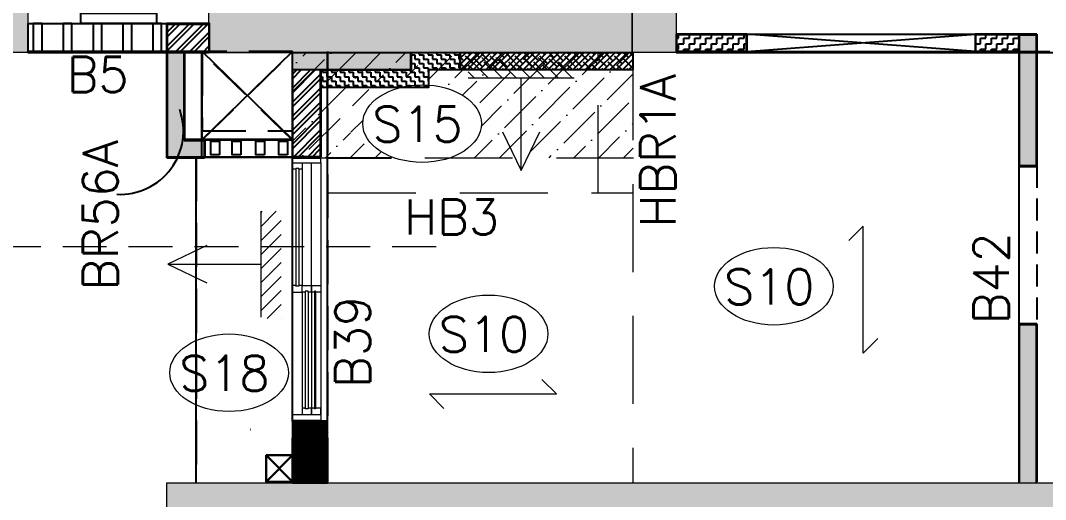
# Model space of a CAD drawing. Header units: millimetres. Extents: x 1181448 to 1317632, y -5734806 to -5633961.
# Drawn here: x 1287948 to 1293780, y -5701051 to -5698325 of the extents above; entities that cross this region are included whole.
import ezdxf

# ---------------------------------------------------------------- set-up
doc = ezdxf.new("R2010")
doc.units = ezdxf.units.MM
doc.header["$LTSCALE"] = 1000
doc.header["$MEASUREMENT"] = 0
for name, pattern in [('1', [0]), ('2BHK-A - BACK$0$HIDDEN', [0.375, 0.25, -0.125]), ('AUDIT_D_120904163729-0', [0]), ('HIDDEN', [0.375, 0.25, -0.125]), ('T8(T9 IS SIMILAR)$0$$0$HIDDEN', [0.375, 0.25, -0.125])]:
    doc.linetypes.add(name, pattern=pattern)
doc.layers.get('0').update_dxf_attribs({"linetype": 'AUDIT_D_120904163729-0'})
for name, color, linetype in [('100 MM THK. NON-STRUCTURAL WALL', 134, 'Continuous'), ('100 MM THK. NON-STRUCTURAL WALL FOR LEDGE WALL BELOW WASHBASIN COUNTER', 47, 'Continuous'), ('2BHK-A - BACK$0$$0$A-Elev Feature-Chajja', 13, 'Continuous'), ('2BHK-A - BACK$0$$0$CUT-OUT', 49, 'Continuous'), ('2BHK-A - BACK$0$A-LINTEL', 5, '2BHK-A - BACK$0$HIDDEN'), ('2BHK-A - BACK$0$CUT-OUT', 49, 'Continuous'), ('A_dim', 1, 'Continuous'), ('S-BEAM', 20, 'Continuous'), ('SCPL-BEAMS NO.', 7, 'Continuous'), ('secLINE', 7, 'Continuous'), ('T8(T9 IS SIMILAR)$0$S-BEAM', 20, 'T8(T9 IS SIMILAR)$0$$0$HIDDEN'), ('TYPICAL FLOOR ARCH', 251, 'AUDIT_D_120904163729-0')]:
    doc.layers.add(name, color=color, linetype=linetype)
for name, color, linetype, lineweight in [('160 THK. STRUCT WALL', 7, 'Continuous', 15), ('2BHK-A - BACK$0$$0$A-WALL- 160', 6, 'Continuous', 30), ('2BHK-A - BACK$0$A-WALL- 160', 6, 'Continuous', 30), ('2BHK-A - BACK$0$Window', 4, 'Continuous', 20), ('S-CUTOUT', 8, 'Continuous', 15), ('S-HATCH', 8, 'Continuous', 9), ('SCPL BEAM', 20, 'Continuous', 13), ('SCPL_SLAB MARK', 72, 'Continuous', 20)]:
    doc.layers.add(name, color=color, linetype=linetype, lineweight=lineweight)
doc.layers.add('160MM THK.NON-STRUCTURAL WALLS', color=7, linetype='Continuous', true_color=0xea7b62)
doc.layers.add('WALL - 0.16 thk STRUCTURAL', color=7, linetype='1', true_color=0x24ffc8)
doc.styles.add('SCPL', font='romans.shx')
pattern_1 = [(9e-15, (-1203933.584, 5720355.632), (31.25, 31.25), [31.25, -31.25]), (90, (-1203902.334, 5720355.632), (-31.25, 31.25), [31.25, -31.25])]

# ---------------------------------------------------------------- blocks, each defined once
blk = doc.blocks.new('2BHK-A - BACK$0$1500')
at = {"layer": '2BHK-A - BACK$0$Window', "color": 1, "lineweight": 13}
for p, q in [((1149540.7, -5694418.8), (1148842.5, -5694418.8)), ((1150239, -5694418.8), (1149578.2, -5694418.8)), ((1148842.5, -5694472.2), (1148842.5, -5694472.2)), ((1149540.7, -5694472.2), (1148880, -5694472.2)), ((1150239, -5694472.2), (1149578.2, -5694472.2)), ((1148842.5, -5694525.5), (1148880, -5694525.5)), ((1149540.7, -5694525.5), (1148880, -5694525.5)), ((1149578.2, -5694525.5), (1150276.5, -5694525.5)), ((1150276.5, -5694578.8), (1148842.5, -5694578.8)), ((1149540.7, -5694578.8), (1148880, -5694578.8))]:
    blk.add_line(p, q, dxfattribs=at)
at = {"layer": '2BHK-A - BACK$0$Window', "color": 5, "lineweight": 13}
for p, q in [((1150239, -5694437.4), (1149578.2, -5694437.4)), ((1150239, -5694453.6), (1149578.2, -5694453.6)), ((1149540.7, -5694490.7), (1148880, -5694490.7)), ((1149540.7, -5694506.9), (1148880, -5694506.9)), ((1149540.7, -5694544.1), (1148880, -5694544.1)), ((1149540.7, -5694548.6), (1148880, -5694548.6))]:
    blk.add_line(p, q, dxfattribs=at)
at = {"layer": '2BHK-A - BACK$0$Window', "color": 4, "lineweight": 13}
for points in [[(1148842.5, -5694578.8), (1148809.5, -5694578.8), (1148809.5, -5694418.8), (1148842.5, -5694418.8)], [(1149578.2, -5694437.4), (1149578.2, -5694418.8), (1149540.7, -5694418.8), (1149540.7, -5694472.2), (1149578.2, -5694472.2), (1149578.2, -5694453.6), (1149573.7, -5694453.6), (1149573.7, -5694437.4)], [(1150239, -5694437.4), (1150239, -5694418.8), (1150276.5, -5694418.8), (1150276.5, -5694472.2), (1150239, -5694472.2), (1150239, -5694453.6), (1150243.5, -5694453.6), (1150243.5, -5694437.4)], [(1150309.5, -5694418.8), (1150276.5, -5694418.8), (1150276.5, -5694578.8), (1150309.5, -5694578.8)], [(1148880, -5694490.7), (1148880, -5694472.2), (1148842.5, -5694472.2), (1148842.5, -5694525.5), (1148880, -5694525.5), (1148880, -5694506.9), (1148875.5, -5694506.9), (1148875.5, -5694490.7)], [(1149540.7, -5694490.7), (1149540.7, -5694472.2), (1149578.2, -5694472.2), (1149578.2, -5694525.5), (1149540.7, -5694525.5), (1149540.7, -5694506.9), (1149545.2, -5694506.9), (1149545.2, -5694490.7)], [(1148880, -5694544.1), (1148880, -5694525.5), (1148842.5, -5694525.5), (1148842.5, -5694578.8), (1148880, -5694578.8), (1148880, -5694548.6), (1148875.5, -5694548.6), (1148875.5, -5694544.1)], [(1149540.7, -5694544.1), (1149540.7, -5694525.5), (1149578.2, -5694525.5), (1149578.2, -5694578.8), (1149540.7, -5694578.8), (1149540.7, -5694548.6), (1149545.2, -5694548.6), (1149545.2, -5694544.1)]]:
    blk.add_lwpolyline(points, close=True, dxfattribs=at)
blk = doc.blocks.new('GGS')
at = {"layer": '2BHK-A - BACK$0$CUT-OUT', "linetype": 'ByBlock'}
h = blk.add_hatch(dxfattribs=at)
h.set_pattern_fill('ANSI31', color=8, scale=1000, angle=135)
h.set_pattern_definition([(180, (-207774032.04, -153589283.07), (-2e-14, -125), [])])
h.paths.add_polyline_path([(-206574781.4, -159296087.6), (-206573751.5, -159296087.6), (-206573750.5, -159296593.5), (-206574049.7, -159296593.5), (-206574049.7, -159297223.1), (-206574479.6, -159297223.1), (-206574480.4, -159296593.5), (-206574779.6, -159296593.5)])
at = {"color": 8, "linetype": '2BHK-A - BACK$0$HIDDEN', "ltscale": 0.3}
for p, q in [((-206573275.4, -159299547.5), (-206573075.3, -159299722.5, 0.6)), ((-206573075.3, -159299547.5, 0.6), (-206573275.3, -159299722.5)), ((-206573275.3, -159299753.5), (-206573075.3, -159299803.5)), ((-206573075.3, -159299753.5), (-206573275.3, -159299803.5))]:
    blk.add_line(p, q, dxfattribs=at)
at = {"layer": '2BHK-A - BACK$0$$0$A-Elev Feature-Chajja', "color": 8, "elevation": -0.7}
for points in [[(-206574750.8, -159297382.9), (-206574700.8, -159297382.9), (-206574700.8, -159297223.1), (-206574750.8, -159297223.1)], [(-206574580.8, -159297382.9), (-206574530.8, -159297382.9), (-206574530.8, -159297223.1), (-206574580.8, -159297223.1)], [(-206574410.8, -159297382.9), (-206574360.8, -159297382.9), (-206574360.8, -159297223.1), (-206574410.8, -159297223.1)], [(-206574240.8, -159297382.9), (-206574190.8, -159297382.9), (-206574190.8, -159297223.1), (-206574240.8, -159297223.1)], [(-206574070.8, -159297382.9), (-206574020.8, -159297382.9), (-206574020.8, -159297223.1), (-206574070.8, -159297223.1)]]:
    blk.add_lwpolyline(points, close=True, dxfattribs=at)
at = {"layer": '2BHK-A - BACK$0$$0$A-Elev Feature-Chajja', "color": 8}
for points in [[(-206573690.5, -159297971), (-206573740.5, -159297971), (-206573740.5, -159297892.1), (-206573690.5, -159297892.1)], [(-206573569, -159297971), (-206573619, -159297971), (-206573619, -159297892.1), (-206573569, -159297892.1)], [(-206573434.5, -159297971), (-206573484.5, -159297971), (-206573484.5, -159297892.1), (-206573434.5, -159297892.1)], [(-206573304, -159297971), (-206573354, -159297971), (-206573354, -159297892.1), (-206573304, -159297892.1)]]:
    blk.add_lwpolyline(points, close=True, dxfattribs=at)
at = {"layer": '2BHK-A - BACK$0$$0$A-WALL- 160', "color": 8, "linetype": 'ByBlock'}
for p, q in [((-206573990, -159297983.6), (-206573990, -159297380.1)), ((-206573890, -159297883.6), (-206573890, -159297382.9))]:
    blk.add_line(p, q, dxfattribs=at)
blk.add_lwpolyline([(-206573750, -159297382.9), (-206573990, -159297382.9), (-206573990.1, -159297222.9), (-206573750, -159297222.6)], close=True, dxfattribs=at)
at = {"layer": '2BHK-A - BACK$0$$0$CUT-OUT', "color": 8}
for p, q in [((-206573790, -159297883.6), (-206573275.3, -159297382.7)), ((-206573274.9, -159297883.6), (-206573790, -159297382.9)), ((-206573790, -159297883.6), (-206573790, -159297382.9))]:
    blk.add_line(p, q, dxfattribs=at)
at = {"layer": '2BHK-A - BACK$0$A-LINTEL', "color": 8, "linetype": 'ByBlock'}
for p, q in [((-206570690, -159297282.9), (-206569389.9, -159297282.9)), ((-206570690, -159297382.9), (-206569389.9, -159297382.9))]:
    blk.add_line(p, q, dxfattribs=at)
blk.add_lwpolyline([(-206570690, -159297382.9), (-206569390, -159297282.9), (-206569389.9, -159297382.8), (-206570690, -159297282.9)], close=True, dxfattribs=at)
at = {"layer": '2BHK-A - BACK$0$A-WALL- 160', "color": 8, "linetype": 'ByBlock'}
for p, q in [((-206569139.9, -159297282.9), (-206569039.9, -159297282.9)), ((-206569139.9, -159298032.6), (-206569139.9, -159297282.9)), ((-206569039.9, -159298032.6), (-206569039.9, -159297282.9)), ((-206573274.9, -159297982.6), (-206573274.9, -159297482.7)), ((-206573114.9, -159297982.6), (-206573114.9, -159297482.7)), ((-206573890, -159297883.6), (-206573775, -159297883.6)), ((-206573275, -159297883.6), (-206573775, -159297883.6)), ((-206573775, -159297983.6), (-206573775, -159297883.6)), ((-206573990, -159297983.6), (-206573775, -159297983.6)), ((-206573275, -159297983.6), (-206573775, -159297983.6)), ((-206573274.9, -159297982.6), (-206573114.9, -159297982.6)), ((-206569139.9, -159298032.6), (-206569039.9, -159298032.6)), ((-206569139.9, -159299832.5), (-206569139.9, -159298932.6)), ((-206569139.9, -159298932.6), (-206569039.9, -159298932.6)), ((-206569039.9, -159299832.5), (-206569039.9, -159298932.6))]:
    blk.add_line(p, q, dxfattribs=at)
at = {"layer": '2BHK-A - BACK$0$A-WALL- 160', "color": 8, "linetype": '2BHK-A - BACK$0$HIDDEN', "ltscale": 0.3}
blk.add_line((-206573274.9, -159299307.3), (-206573274.8, -159299307.3), dxfattribs=at)
at = {"layer": '2BHK-A - BACK$0$A-WALL- 160', "color": 8, "ltscale": 0.3}
for p, q in [((-206573515.8, -159299533.3), (-206573515.7, -159299533.3)), ((-206573424.8, -159299832.5), (-206573275.3, -159299680.7, 0.6)), ((-206573275.3, -159299832.7, 0), (-206573424.8, -159299680.7, 0.6))]:
    blk.add_line(p, q, dxfattribs=at)
at = {"layer": '2BHK-A - BACK$0$A-WALL- 160', "color": 8, "linetype": 'ByBlock'}
for points in [[(-206570690, -159297282.9), (-206571090, -159297282.9), (-206571090, -159297382.9), (-206570690, -159297382.9)], [(-206569139.9, -159297282.9), (-206569390, -159297283), (-206569390, -159297383), (-206569139.9, -159297383)]]:
    blk.add_lwpolyline(points, close=True, dxfattribs=at)
at = {"layer": '2BHK-A - BACK$0$A-WALL- 160', "color": 8, "ltscale": 0.3}
blk.add_lwpolyline([(-206573275.3, -159299680.7), (-206573275.3, -159299832.7), (-206573425.3, -159299832.7), (-206573425.3, -159299680.7)], close=True, dxfattribs=at)
at = {"layer": '2BHK-A - BACK$0$CUT-OUT', "color": 8, "elevation": 0.6}
blk.add_lwpolyline([(-206574781.4, -159296087.6), (-206573751.5, -159296087.6), (-206573750.5, -159296593.5), (-206574049.7, -159296593.5), (-206574049.7, -159297223.1), (-206574479.6, -159297223.1), (-206574480.4, -159296593.5), (-206574779.6, -159296593.5)], close=True, dxfattribs=at)
at = {"layer": '2BHK-A - BACK$0$CUT-OUT', "color": 8}
blk.add_lwpolyline([(-206573990, -159297382.9), (-206574779.9, -159297382.9), (-206574779.9, -159297223.1), (-206573990, -159297223.1)], close=True, dxfattribs=at)
at = {"layer": '2BHK-A - BACK$0$CUT-OUT', "color": 8, "linetype": '2BHK-A - BACK$0$HIDDEN', "ltscale": 0.5}
blk.add_lwpolyline([(-206569039.9, -159298932.6), (-206569139.9, -159298932.6), (-206569139.9, -159298032.6), (-206569039.9, -159298032.6)], close=True, dxfattribs=at)
at = {"layer": 'T8(T9 IS SIMILAR)$0$S-BEAM', "color": 8}
for p, q in [((-206574780.3, -159297382.2), (-206573750.6, -159297382.2)), ((-206573990.6, -159297833.6), (-206573990.6, -159297382.2, -0.2)), ((-206573790.6, -159297833.6), (-206573790.6, -159297382.2, -0.2)), ((-206573275.2, -159299831.9, 0), (-206573275.3, -159297381.8, -0.7)), ((-206573075.2, -159299831.9, 0), (-206573075.3, -159297381.8, -0.7)), ((-206571090.8, -159297382.4), (-206564430, -159297382.3)), ((-206569140.2, -159299832.2), (-206569140.2, -159297382.4, -0.8)), ((-206573990.6, -159297983.6), (-206573274.9, -159297983.6)), ((-206573824.6, -159297983.6), (-206573824, -159299831.8, 0))]:
    blk.add_line(p, q, dxfattribs=at)
at = {"layer": 'T8(T9 IS SIMILAR)$0$S-BEAM', "color": 8, "elevation": -0.2}
blk.add_lwpolyline([(-206573790.6, -159297833.6), (-206573275.2, -159297833.6), (-206573275.2, -159297382.2), (-206573790.6, -159297382.2)], close=True, dxfattribs=at)
at = {"layer": '2BHK-A - BACK$0$A-WALL- 160', "color": 8, "linetype": 'ByBlock', "rotation": 90}
blk.add_blockref('2BHK-A - BACK$0$1500', (-212267693.8, -160448292.1), dxfattribs=at)
blk = doc.blocks.new('A$C5F94338C')
at = {"layer": 'WALL - 0.16 thk STRUCTURAL', "true_color": 0x1f57ff}
h = blk.add_hatch(color=160, dxfattribs=at)
h.dxf.hatch_style = 1
h.paths.add_polyline_path([(18109.5, 18910), (17859.4, 18910), (17859.4, 20709.7), (18109.4, 20709.7)])
h = blk.add_hatch(color=160, dxfattribs=at)
h.dxf.hatch_style = 1
h.paths.add_polyline_path([(14420.2, 19160), (14420.2, 18910), (11810.2, 18910), (11810.2, 19160)])
h = blk.add_hatch(color=160, dxfattribs=at)
h.dxf.hatch_style = 1
h.paths.add_polyline_path([(17859.4, 19160), (17859.4, 18910), (15449.7, 18910), (15449.7, 19160)])
h = blk.add_hatch(color=160, dxfattribs=at)
h.dxf.hatch_style = 1
h.paths.add_polyline_path([(20010, 14010.1), (20010, 16210), (15460, 16210.1), (15460, 13160.6), (15210, 13160.6), (15210, 16460.1), (20260, 16460), (20260, 14010.1)])
h.paths.add_polyline_path([(17860, 14210.3), (17610, 14210.3), (17610, 16210), (17860, 16210)], flags=17)
at = {"layer": '160 THK. STRUCT WALL'}
for points in [[(18109.5, 18910), (17859.4, 18910), (17859.4, 20709.7), (18109.4, 20709.7)], [(14420.2, 19160), (14420.2, 18910), (11810.2, 18910), (11810.2, 19160)], [(17859.4, 19160), (17859.4, 18910), (15449.7, 18910), (15449.7, 19160)], [(20010, 14010.1), (20010, 16210), (15460, 16210.1), (15460, 13160.6), (15210, 13160.6), (15210, 16460.1), (20260, 16460), (20260, 14010.1)]]:
    blk.add_lwpolyline(points, close=True, dxfattribs=at)
blk = doc.blocks.new('A$C42226032')
at = {"layer": 'SCPL_SLAB MARK'}
h = blk.add_hatch(dxfattribs=at)
h.set_pattern_fill('ANSI31', color=256, scale=0.2, angle=90)
h.set_pattern_definition([(135, (-48.789575, -510.390865), (-0.0176776695, -0.0176776695), [])])
h.paths.add_polyline_path([(-0.1372, -0.2348), (-0.1372, -0.2863), (0.1337, -0.2863), (0.1337, -0.2348)])
for p, q in [((0, 0), (0, -0.2348)), ((0, 0), (-0.0473, -0.0981)), ((0.0473, -0.0981), (0, 0)), ((0.1337, -0.2348), (-0.1337, -0.2348))]:
    blk.add_line(p, q, dxfattribs=at)
blk = doc.blocks.new('HS')
at = {"linetype": 'Continuous'}
for p, q in [((9.28, 0), (7.16, 2.12)), ((-9.28, 0), (9.28, 0)), ((-9.28, 0), (-7.16, -2.12))]:
    blk.add_line(p, q, dxfattribs=at)
blk = doc.blocks.new('One WAy')
at = {"xscale": -38.94666666665216, "yscale": 38.94666666665216, "zscale": 38.94666666665216, "rotation": 270}
blk.add_blockref('HS', (0, 0), dxfattribs=at)
blk = doc.blocks.new('A$C73fda794')
at = {"layer": '100 MM THK. NON-STRUCTURAL WALL', "linetype": 'ByBlock'}
h = blk.add_hatch(dxfattribs=at)
h.set_pattern_fill('ZIGZAG', color=256, scale=250)
h.set_pattern_definition([(9e-15, (-1203933.804, 5720356.083), (31.25, 31.25), [31.25, -31.25]), (90, (-1203902.554, 5720356.083), (-31.25, 31.25), [31.25, -31.25])])
h.paths.add_polyline_path([(-7291.4, 14055.8), (-5591.4, 14055.8), (-5591.4, 13955.8), (-7291.4, 13955.8)])
h.paths.add_polyline_path([(-4551, 15055.8), (-4551, 15155.8), (-2341.4, 15155.8), (-2341.4, 15055.8), (-3491.5, 15055.8), (-3491.5, 14955.8), (-3591.5, 14955.8), (-3591.5, 15055.8)])
h.paths.add_polyline_path([(-3491.5, 13955.8), (-2591.8, 13955.8), (-2591.8, 14055.8), (-3491.5, 14055.8)])
h.paths.add_polyline_path([(-1841.8, 14055.8), (-1241.8, 14055.8), (-1241.8, 13955.8), (-1841.8, 13955.8)])
h.paths.add_polyline_path([(958.5, 11606.1), (1058.5, 11606.1), (1058.5, 12355.8), (958.5, 12355.8)])
h.paths.add_polyline_path([(958.5, 10706.1), (1058.5, 10706.1), (1058.5, 9806.2), (958.5, 9806.2)])
h.paths.add_polyline_path([(-3791.6, 11755.1), (-3676.5, 11755.1), (-3676.5, 11655.1), (-3891.6, 11655.1), (-3891.6, 12255.8), (-3791.6, 12255.8)])
h.paths.add_polyline_path([(-1141.5, 19165.8), (-506.5, 19165.8), (-506.5, 19265.8), (-1141.5, 19265.8)])
h = blk.add_hatch(dxfattribs=at)
h.set_pattern_fill('ZIGZAG', color=256, scale=250)
h.set_pattern_definition(pattern_1)
h.paths.add_polyline_path([(-591.5, 12355.8), (-991.5, 12355.8), (-991.5, 12255.8), (-591.5, 12255.8)])
h = blk.add_hatch(dxfattribs=at)
h.set_pattern_fill('ZIGZAG', color=256, scale=250)
h.set_pattern_definition(pattern_1)
h.paths.add_polyline_path([(958.5, 12355.8), (708.5, 12355.7), (708.5, 12255.7), (958.5, 12255.7)])
at = {"layer": '100 MM THK. NON-STRUCTURAL WALL'}
h = blk.add_hatch(dxfattribs=at)
h.set_pattern_fill('ZIGZAG', color=256, scale=200, angle=270)
h.set_pattern_definition([(270, (-1203933.584, 5720355.632), (25, -25), [25, -25]), (9e-15, (-1203933.584, 5720330.632), (25, 25), [25, -25])])
h.paths.add_polyline_path([(-2221.8, 12255.8), (-2221.8, 12155.8), (-2401.8, 12155.8), (-2401.9, 12056), (-3016.5, 12055.9), (-3016.5, 12155.9), (-2501.8, 12156), (-2501.8, 12256)])
at = {"layer": '100 MM THK. NON-STRUCTURAL WALL FOR LEDGE WALL BELOW WASHBASIN COUNTER'}
h = blk.add_hatch(dxfattribs=at)
h.set_pattern_fill('ANSI38', color=256, scale=200)
h.set_pattern_definition([(45, (-19851.515, -9013.513), (-17.67767, 17.67767), []), (135, (-19851.515, -9013.513), (-53.033009, 17.67767), [62.5, -37.5])])
h.paths.add_polyline_path([(-2221.8, 12255.8), (-2221.8, 12155.8), (-1238.9, 12155.8), (-1238.9, 12255.8)])
at = {"layer": '160MM THK.NON-STRUCTURAL WALLS', "linetype": 'ByBlock'}
h = blk.add_hatch(dxfattribs=at)
h.set_pattern_fill('ANSI32', color=256, scale=150)
h.set_pattern_definition([(45, (-1203933.617, 5720353.083), (-39.77475644, 39.77475644), []), (45, (-1203907.1, 5720353.083), (-39.77475644, 39.77475644), [])])
h.paths.add_polyline_path([(-3651.5, 12255.8), (-3891.6, 12256.1), (-3891.6, 12416.1), (-3651.5, 12416.1)])
h.paths.add_polyline_path([(-4841.4, 13753.2), (-4841.4, 14053.2), (-3491.5, 14053.2), (-3491.5, 13753.2), (-3651.5, 13753.2), (-3651.5, 13893.2), (-4681.4, 13893.2), (-4681.4, 13753.2)])
h = blk.add_hatch(dxfattribs=at)
h.set_pattern_fill('ANSI32', color=256, scale=150)
h.set_pattern_definition([(45, (-1203933.584, 5720355.63), (-39.77475644, 39.77475644), []), (45, (-1203907.07, 5720355.63), (-39.77475644, 39.77475644), [])])
h.paths.add_polyline_path([(-3016.5, 11656.1), (-3176.5, 11656.1), (-3176.5, 12156), (-3016.5, 12156)])
at = {"layer": 'S-HATCH'}
h = blk.add_hatch(dxfattribs=at)
h.set_pattern_fill('ANSI36', color=256, scale=800)
h.set_pattern_definition([(45, (206693449.13, 159341873.98), (53.03300859, 194.454364826), [250, -50, 0, -50])])
h.paths.add_polyline_path([(-2597.8, 11656), (-2599.8, 11656.7), (-2614.3, 11662.2), (-2628.5, 11668.1), (-2642.2, 11674.6), (-2655.3, 11681.4), (-2667.9, 11688.7), (-2680, 11696.4), (-2691.4, 11704.4), (-2702.3, 11712.9), (-2712.4, 11721.6), (-2721.9, 11730.7), (-2730.7, 11740.1), (-2738.7, 11749.8), (-2746, 11759.7), (-2752.6, 11769.8), (-2758.3, 11780.1), (-2763.3, 11790.7), (-2767.4, 11801.3), (-2770.8, 11812.1), (-2773.3, 11823), (-2775, 11833.9), (-2775.8, 11844.9), (-2775.8, 11855.9), (-2775, 11866.9), (-2773.3, 11877.8), (-2770.8, 11888.7), (-2767.4, 11899.5), (-2763.3, 11910.2), (-2758.3, 11920.7), (-2752.6, 11931), (-2746, 11941.1), (-2738.7, 11951.1), (-2730.7, 11960.7), (-2721.9, 11970.1), (-2712.4, 11979.2), (-2702.3, 11988), (-2691.4, 11996.4), (-2680, 12004.4), (-2667.9, 12012.1), (-2655.3, 12019.4), (-2642.2, 12026.3), (-2628.5, 12032.7), (-2614.3, 12038.7), (-2599.8, 12044.2), (-2584.8, 12049.2), (-2569.4, 12053.7), (-2553.8, 12057.7), (-2537.8, 12061.2), (-2521.6, 12064.2), (-2505.2, 12066.6), (-2488.6, 12068.6), (-2471.9, 12069.9), (-2455.1, 12070.7), (-2438.3, 12071), (-2421.5, 12070.7), (-2404.7, 12069.9), (-2388, 12068.6), (-2371.4, 12066.6), (-2355, 12064.2), (-2338.8, 12061.2), (-2322.8, 12057.7), (-2307.2, 12053.7), (-2291.8, 12049.2), (-2276.8, 12044.2), (-2262.3, 12038.7), (-2248.1, 12032.7), (-2234.5, 12026.3), (-2221.3, 12019.4), (-2208.7, 12012.1), (-2196.6, 12004.4), (-2185.2, 11996.4), (-2174.4, 11988), (-2164.2, 11979.2), (-2154.7, 11970.1), (-2145.9, 11960.7), (-2137.9, 11951.1), (-2130.6, 11941.1), (-2124, 11931), (-2118.3, 11920.7), (-2113.3, 11910.2), (-2109.2, 11899.5), (-2105.8, 11888.7), (-2103.3, 11877.8), (-2101.7, 11866.9), (-2100.8, 11855.9), (-2100.8, 11844.9), (-2101.7, 11833.9), (-2103.3, 11823), (-2105.8, 11812.1), (-2109.2, 11801.3), (-2113.3, 11790.7), (-2118.3, 11780.1), (-2124, 11769.8), (-2130.6, 11759.7), (-2137.9, 11749.8), (-2145.9, 11740.1), (-2154.7, 11730.7), (-2164.2, 11721.6), (-2174.4, 11712.9), (-2185.2, 11704.4), (-2196.6, 11696.4), (-2208.7, 11688.7), (-2221.3, 11681.4), (-2234.5, 11674.6), (-2248.1, 11668.1), (-2262.3, 11662.2), (-2276.8, 11656.7), (-2278.8, 11656), (-1238.9, 11656), (-1238.9, 12255.5), (-3176.5, 12255.5), (-3176.5, 11656)])
h.paths.add_polyline_path([(-2682.8, 11698.4), (-2691.4, 11704.4), (-2702.3, 11712.9), (-2712.4, 11721.6), (-2721.9, 11730.7), (-2730.7, 11740.1), (-2738.7, 11749.8), (-2746, 11759.7), (-2752.6, 11769.8), (-2758.3, 11780.1), (-2763.3, 11790.7), (-2767.4, 11801.3), (-2770.8, 11812.1), (-2773.3, 11823), (-2775, 11833.9), (-2775.8, 11844.9), (-2775.8, 11855.9), (-2775, 11866.9), (-2773.3, 11877.8), (-2770.8, 11888.7), (-2767.4, 11899.5), (-2763.3, 11910.2), (-2758.3, 11920.7), (-2752.6, 11931), (-2746, 11941.1), (-2738.7, 11951.1), (-2730.7, 11960.7), (-2721.9, 11970.1), (-2712.4, 11979.2), (-2702.3, 11988), (-2691.4, 11996.4), (-2680, 12004.4), (-2667.9, 12012.1), (-2655.3, 12019.4), (-2642.2, 12026.3), (-2628.5, 12032.7), (-2614.3, 12038.7), (-2599.8, 12044.2), (-2584.8, 12049.2), (-2569.4, 12053.7), (-2553.8, 12057.7), (-2537.8, 12061.2), (-2521.6, 12064.2), (-2505.2, 12066.6), (-2488.6, 12068.6), (-2471.9, 12069.9), (-2455.1, 12070.7), (-2438.3, 12071), (-2421.5, 12070.7), (-2404.7, 12069.9), (-2388, 12068.6), (-2371.4, 12066.6), (-2355, 12064.2), (-2338.8, 12061.2), (-2322.8, 12057.7), (-2307.2, 12053.7), (-2296.7, 12050.6), (-2301.4, 12054), (-2325.9, 12068.5), (-2352.6, 12081.4), (-2381, 12092.6), (-2410.9, 12101.8), (-2442.1, 12109.1), (-2474.3, 12114.4), (-2507, 12117.6), (-2540.1, 12118.6), (-2573.2, 12117.6), (-2606, 12114.4), (-2638.1, 12109.1), (-2669.3, 12101.8), (-2699.3, 12092.6), (-2727.7, 12081.4), (-2754.3, 12068.5), (-2778.8, 12054), (-2801.1, 12038), (-2820.8, 12020.6), (-2837.9, 12002), (-2852, 11982.4), (-2863.2, 11962.1), (-2871.2, 11941.1), (-2876.1, 11919.6), (-2877.7, 11898), (-2876.1, 11876.4), (-2871.2, 11855), (-2863.2, 11834), (-2852, 11813.6), (-2837.9, 11794), (-2820.8, 11775.4), (-2801.1, 11758.1), (-2778.8, 11742), (-2754.3, 11727.5), (-2727.7, 11714.6), (-2699.3, 11703.5)])
h.paths.add_polyline_path([(-2234.5, 12026.3), (-2230.9, 12024.4), (-2230.9, 12045.2), (-2279.9, 12045.2), (-2276.8, 12044.2), (-2262.3, 12038.7), (-2248.1, 12032.7)])
h.paths.add_polyline_path([(-2734.9, 11745.2), (-2738.7, 11749.8), (-2746, 11759.7), (-2752.6, 11769.8), (-2758.3, 11780.1), (-2763.3, 11790.7), (-2767.4, 11801.3), (-2770.8, 11812.1), (-2773.3, 11823), (-2775, 11833.9), (-2775.8, 11844.9), (-2775.8, 11855.9), (-2775, 11866.9), (-2773.3, 11877.8), (-2770.8, 11888.7), (-2767.4, 11899.5), (-2763.3, 11910.2), (-2758.3, 11920.7), (-2752.6, 11931), (-2746, 11941.1), (-2738.7, 11951.1), (-2730.7, 11960.7), (-2721.9, 11970.1), (-2712.4, 11979.2), (-2702.3, 11988), (-2691.4, 11996.4), (-2680, 12004.4), (-2667.9, 12012.1), (-2655.3, 12019.4), (-2642.2, 12026.3), (-2628.5, 12032.7), (-2614.3, 12038.7), (-2599.8, 12044.2), (-2596.7, 12045.2), (-2845.2, 12045.2), (-2845.2, 11745.2)])
at = {"layer": 'WALL - 0.16 thk STRUCTURAL', "true_color": 0x1f57ff}
h = blk.add_hatch(color=160, dxfattribs=at)
h.dxf.hatch_style = 1
h.paths.add_polyline_path([(-3176.5, 12255.7), (-2501.5, 12255.7), (-2501.5, 12156), (-3176.5, 12156)])
at = {"layer": 'WALL - 0.16 thk STRUCTURAL'}
h = blk.add_hatch(dxfattribs=at)
h.set_pattern_fill('ANSI31', color=50)
h.set_pattern_definition([(45, (206689697.05894, 159341505.57498), (-0.08838834764832, 0.08838834764832), [])])
h.paths.add_polyline_path([(-2977.1, 10156.1), (-3176.5, 10156.1), (-3176.5, 9805.9), (-2977.1, 9805.9)])
at = {"layer": '100 MM THK. NON-STRUCTURAL WALL', "linetype": 'ByBlock'}
for p, q in [((958.5, 12355.8, 0), (1058.5, 12355.8, 0)), ((958.5, 11606.1, 0), (958.5, 12355.8, 0)), ((1058.5, 11606.1, 0), (1058.5, 12355.8, 0)), ((-3891.6, 11655.1, 0), (-3891.6, 12258.6, 0)), ((-3791.6, 11755.1, 0), (-3791.6, 12255.8, 0)), ((-3791.6, 11755.1, 0), (-3676.5, 11755.1, 0)), ((-3676.5, 11655.1, 0), (-3676.5, 11755.1, 0)), ((-3891.6, 11655.1, 0), (-3676.5, 11655.1, 0)), ((958.5, 11606.1, 0), (1058.5, 11606.1, 0)), ((958.5, 9806.2, 0), (958.5, 10706.1, 0)), ((958.5, 10706.1, 0), (1058.5, 10706.1, 0)), ((1058.5, 9806.2, 0), (1058.5, 10706.1, 0))]:
    blk.add_line(p, q, dxfattribs=at)
at = {"layer": '100 MM THK. NON-STRUCTURAL WALL', "linetype": 'ByBlock', "elevation": 0}
for points in [[(-591.5, 12355.8), (-991.5, 12355.8), (-991.5, 12255.8), (-591.5, 12255.8)], [(958.5, 12355.8), (708.5, 12355.7), (708.5, 12255.7), (958.5, 12255.7)]]:
    blk.add_lwpolyline(points, close=True, dxfattribs=at)
at = {"layer": '100 MM THK. NON-STRUCTURAL WALL', "elevation": 0}
blk.add_lwpolyline([(-2221.8, 12255.8), (-2221.8, 12155.8), (-2401.8, 12155.8), (-2401.8, 12155.8), (-2401.9, 12056), (-3016.5, 12055.9), (-3016.5, 12155.9), (-2501.8, 12156), (-2501.8, 12256)], close=True, dxfattribs=at)
at = {"layer": '100 MM THK. NON-STRUCTURAL WALL FOR LEDGE WALL BELOW WASHBASIN COUNTER', "elevation": 0}
blk.add_lwpolyline([(-2221.8, 12255.8), (-1238.9, 12255.8), (-1238.9, 12155.8), (-2221.8, 12155.8)], close=True, dxfattribs=at)
at = {"layer": '160MM THK.NON-STRUCTURAL WALLS', "linetype": 'ByBlock'}
for p, q in [((-3176.5, 11656.1, 0), (-3176.5, 12156, 0)), ((-3016.5, 11656.1, 0), (-3016.5, 12156, 0)), ((-3176.5, 11656.1, 0), (-3016.5, 11656.1, 0))]:
    blk.add_line(p, q, dxfattribs=at)
at = {"layer": '160MM THK.NON-STRUCTURAL WALLS', "linetype": 'ByBlock', "elevation": 0}
blk.add_lwpolyline([(-3651.5, 12255.8), (-3891.6, 12255.8), (-3891.6, 12415.8), (-3651.5, 12416.1)], close=True, dxfattribs=at)
at = {"layer": 'S-BEAM'}
for p, q in [((-4681.6, 12255.7, 0), (-3651.9, 12255.7, 0)), ((-3891.8, 11655.1, 0), (-3891.8, 12255.8, 0.4)), ((-3691.8, 11655.1, -0.1), (-3691.8, 12255.8, 0.4)), ((-3176.5, 10156.7, 0), (-3176.5, 12255.3, 0)), ((-2976.5, 10156.7, 0), (-2976.5, 12255.3, 0)), ((-992.1, 12255.8, 0), (5668.7, 12255.9, 0)), ((958.5, 9805.8, 0), (958.5, 12255.6, -0.7)), ((-3691.8, 11655.1, 0), (-3891.8, 11655.1, 0)), ((-3726.2, 11655.1, 0), (-3725.6, 9806.1, 0.6))]:
    blk.add_line(p, q, dxfattribs=at)
at = {"layer": 'S-BEAM', "linetype": 'HIDDEN', "ltscale": 500}
blk.add_line((-2973.4, 11656, -0.5), (-2613.3, 11656, -0.5), dxfattribs=at)
at = {"layer": 'S-BEAM'}
blk.add_arc((-4157.4, 11808.5, 0.7), 360.8, 267.07996, 19.7283, dxfattribs=at)
at = {"layer": 'S-CUTOUT', "color": 6, "elevation": 0.4}
blk.add_lwpolyline([(-3691.8, 12255.7), (-3176.5, 12255.7), (-3176.5, 11755.1), (-3691.8, 11755.1)], close=True, dxfattribs=at)
at = {"layer": 'S-HATCH', "linetype": 'HIDDEN'}
for p, q in [((-3176.5, 11755.1, 0), (-3691.8, 12256, 0.4)), ((-3691.6, 11755.1, 0), (-3176.3, 12256, 0.4))]:
    blk.add_line(p, q, dxfattribs=at)
at = {"layer": 'SCPL BEAM', "linetype": 'HIDDEN', "ltscale": 2}
for p, q in [((-1435.7, 11455.5, 0.3), (-1435.8, 12255.5, 0.1)), ((-1238.9, 12255.8, 0), (-1239, 9805.8, 0)), ((-3173.4, 11656, -0.7), (-1235.7, 11656.1, 0.1)), ((-2973.4, 11456, -0.5), (-1235.7, 11456.1, 0.2))]:
    blk.add_line(p, q, dxfattribs=at)
at = {"layer": 'SCPL_SLAB MARK'}
for centre in [(-2438.3, 11850.4, 0), (-436.3, 10924.7), (-2059.8, 10653.7, 0), (-3536.9, 10432.4, 0.7)]:
    blk.add_ellipse(centre, major_axis=(-337.6, 0), ratio=0.653464, start_param=-1.570796, end_param=4.712389, dxfattribs=at)
at = {"layer": 'secLINE', "linetype": 'HIDDEN', "lineweight": 0}
blk.add_line((-2358.7, 11148.7), (-5135.2, 11148.7), dxfattribs=at)
at = {"layer": 'WALL - 0.16 thk STRUCTURAL', "color": 0, "elevation": 0}
for points in [[(-3176.5, 12255.7), (-2501.5, 12255.7), (-2501.5, 12156), (-3176.5, 12156)], [(-2977.1, 10156.1), (-3176.5, 10156.1), (-3176.5, 9805.9), (-2977.1, 9805.9)]]:
    blk.add_lwpolyline(points, close=True, dxfattribs=at)
at = {"layer": '160 THK. STRUCT WALL'}
blk.add_blockref('A$C5F94338C', (-19101.6, -6654.2, 0), dxfattribs=at)
at = {"layer": 'SCPL_SLAB MARK', "xscale": 2251.770066891658, "yscale": 2251.770066891658, "zscale": 2251.770066891658}
for p, rotation in [((-1874.9, 11582.9, 0), 180), ((-3884.9, 11050.2, 0.7), 89.99878167680554)]:
    blk.add_blockref('A$C42226032', p, dxfattribs=dict(at, rotation=rotation))
at = {"layer": 'SCPL_SLAB MARK', "xscale": -1}
blk.add_blockref('One WAy', (71.7, 10905.9), dxfattribs=at)
at = {"layer": 'SCPL_SLAB MARK', "xscale": -1, "rotation": 270}
blk.add_blockref('One WAy', (-2035.7, 10312, 0), dxfattribs=at)
at = {"layer": 'TYPICAL FLOOR ARCH'}
blk.add_blockref('GGS', (206570100, 159309643.4, 0), dxfattribs=at)
at = {"layer": 'SCPL-BEAMS NO.', "style": 'SCPL'}
for s, p in [('B5', (-4460.4, 12030, 1.2)), ('HB3', (-2540.5, 11218.6, -0.2))]:
    blk.add_text(s, height=200, dxfattribs=at).set_placement(p)
for s, p in [('HBR1A', (-996.8, 11258.8, 0.2)), ('BR56A', (-4169.5, 10899.5, 0.4)), ('B42', (899.6, 10708.9, -1.1)), ('B39', (-2733.3, 10346.7, 0.4))]:
    blk.add_text(s, height=200, rotation=90, dxfattribs=at).set_placement(p)
at = {"layer": 'SCPL_SLAB MARK', "style": 'SCPL'}
for s, p in [('S15', (-2721.9, 11747.6, 0)), ('S10', (-719.9, 10821.8, 0)), ('S10', (-2343.4, 10550.9, 0)), ('S18', (-3820.6, 10329.5, 0.7))]:
    blk.add_text(s, height=200, dxfattribs=at).set_placement(p)

msp = doc.modelspace()

# ---------------------------------------------------------------- block references
at = {"layer": 'A_dim', "linetype": 'ByBlock'}
msp.add_blockref('A$C73fda794', (1292671.2, -5710762), dxfattribs=at)

doc.saveas('drawing.dxf')
